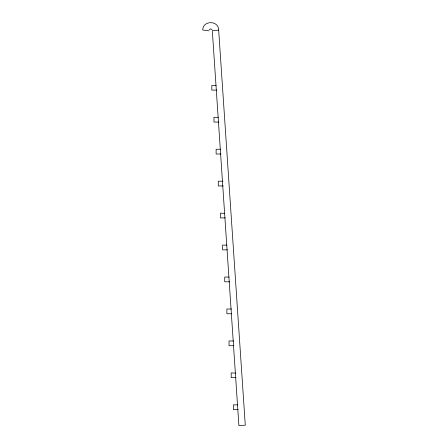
<?xml version="1.0" encoding="UTF-8"?>
<svg xmlns="http://www.w3.org/2000/svg" width="448" height="448" viewBox="0 0 448 448"><rect width="100%" height="100%" fill="white"/><g stroke="black" fill="none" stroke-linecap="round" stroke-linejoin="round"><path stroke-width="0.67" d="M209.322 29.635L210.694 28.846L212.061 29.635M218.674 30.111L212.313 30.744L238.902 425.6L245.28 425.169L218.674 30.111C218.798 20.255 202.709 20.154 202.72 30.01L209.054 30.845M216.72 90.104L211.826 90.104L211.826 85.35L216.132 85.35M218.87 122.052L213.976 122.052L213.976 117.298L218.282 117.298M220.78 149.251L216.126 149.251L216.126 154.006L221.021 154.006M222.93 181.205L218.277 181.205L218.277 185.954L223.171 185.954M224.739 213.326L220.427 213.153L220.427 217.907L225.322 217.907M227.478 249.861L222.583 249.861L222.583 245.106L226.89 245.106M229.628 281.809L224.734 281.809L224.734 277.054L229.04 277.054M231.538 309.008L226.884 309.008L226.884 313.762L231.778 313.762M233.688 340.962L229.034 340.962L229.034 345.71L233.929 345.71M235.497 373.083L231.185 372.91L231.185 377.664L236.079 377.664M238.235 409.618L233.341 409.618L233.341 404.863L237.647 404.863"/></g></svg>
